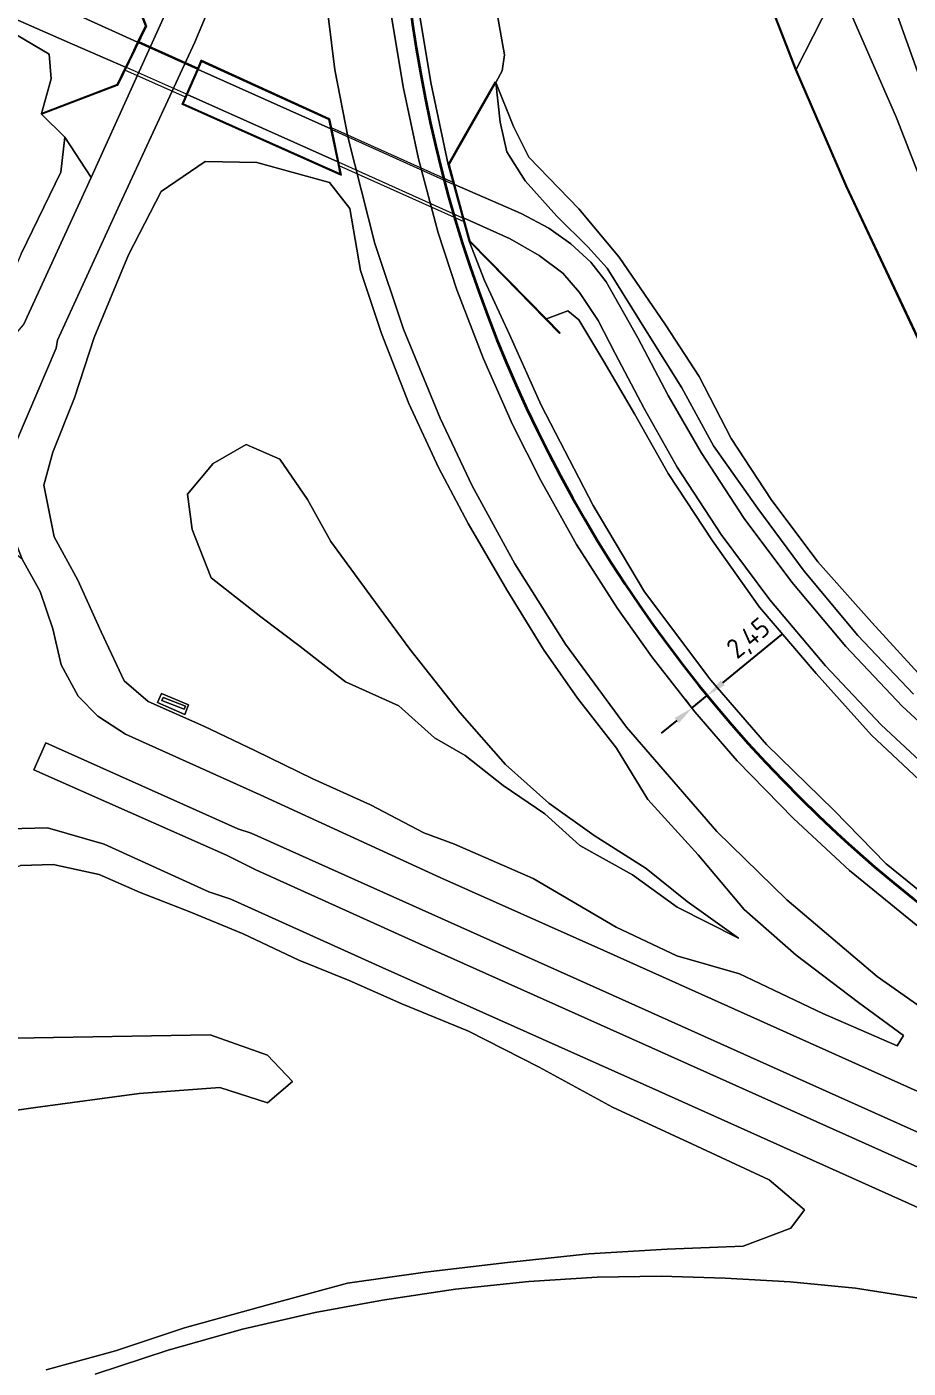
# Model space of a CAD drawing. Header units: metres. Extents: x 112942 to 118371, y 496117 to 499046.
# Drawn here: x 113335 to 113445.3, y 498529.2 to 498697 of the extents above; entities that cross this region are included whole.
import ezdxf

# ---------------------------------------------------------------- set-up
doc = ezdxf.new("R2010")
doc.units = ezdxf.units.M
for name, color, linetype, lineweight in [('B-WE-OG-TOPOKAART-G', 253, 'Continuous', 18), ('N-WE-KL-DATA_GLASVEZEL-G', 90, 'KL-GLASVEZEL-N', 35), ('N-WE-KL-DATA_GLASVEZEL-M', 7, 'Continuous', 18)]:
    doc.layers.add(name, color=color, linetype=linetype, lineweight=lineweight)
doc.styles.add('ISO', font='isocp.shx')
doc.linetypes.add('KL-GLASVEZEL-N', pattern='A,4,-1,[101,NLCS.SHX,S=0.5,R=0,X=0,Y=0],-1,4,-1,["G",Standard,S=1,R=0,X=-0.25,Y=-0.5],-1.5', length=12.5)
doc.dimstyles.new('ISO', dxfattribs={"dimtxt": 2.5, "dimasz": 2.5, "dimexe": 1.25, "dimexo": 0.625, "dimtad": 1, "dimtxsty": 'ISO', "dimcen": 2.5, "dimadec": 0, "dimazin": 0, "dimtfac": 1, "dimtmove": 0, "dimatfit": 3, "dimfxl": 1, "dimarcsym": 0})

# ---------------------------------------------------------------- blocks, each defined once
blk = doc.blocks.new('*D45')
at = {"layer": 'Defpoints', "color": 0, "transparency": 16777216}
for p in [(113420.14, 498613.36), (113420.14, 498613.36), (113418.25, 498611.81)]:
    blk.add_point(p, dxfattribs=at)
at = {"layer": 'N-WE-KL-DATA_GLASVEZEL-M', "color": 0, "lineweight": -2, "transparency": 16777216}
for p, q in [((113422.08, 498614.94), (113429.46, 498620.99)), ((113419.75, 498613.84), (113419.35, 498614.33)), ((113417.85, 498612.29), (113417.45, 498612.77)), ((113418.25, 498611.81), (113420.14, 498613.36)), ((113416.31, 498610.22), (113414.38, 498608.64))]:
    blk.add_line(p, q, dxfattribs=at)
at = {"layer": 'N-WE-KL-DATA_GLASVEZEL-M', "color": 0, "transparency": 16777216}
for points in [[(113421.81, 498615.26), (113422.34, 498614.62), (113420.14, 498613.36)], [(113416.05, 498610.55), (113416.58, 498609.9), (113418.25, 498611.81)]]:
    blk.add_solid(points, dxfattribs=at)
at = {"layer": 'N-WE-KL-DATA_GLASVEZEL-M', "color": 0, "transparency": 16777216, "insert": (113425.43, 498620.35), "char_height": 2.5, "attachment_point": 5, "rotation": 39.3066, "style": 'ISO'}
blk.add_mtext('2,45', dxfattribs=at)

msp = doc.modelspace()

# ---------------------------------------------------------------- linework, layer by layer
at = {"layer": 'B-WE-OG-TOPOKAART-G'}
for points, elevation in [([(113354.584, 498687.389), (113374.235, 498678.634), (113373.919, 498680.133), (113373.056, 498684.237), (113372.805, 498685.429), (113356.9, 498692.691), (113356.458, 498691.68), (113355.086, 498688.539), (113354.584, 498687.389)], 1.75), ([(113355.086, 498688.539), (113356.458, 498691.68), (113373.056, 498684.237), (113373.919, 498680.133), (113355.086, 498688.539)], 1.75), ([(113356.458, 498691.68), (113356.9, 498692.691), (113372.805, 498685.429), (113373.056, 498684.237), (113356.458, 498691.68)], 1.75), ([(113355.086, 498688.539), (113373.919, 498680.133), (113374.235, 498678.634), (113354.584, 498687.389), (113355.086, 498688.539)], 1.75), ([(113354.877, 498612.039), (113354.722, 498611.644), (113351.93, 498612.736), (113352.093, 498613.113), (113354.877, 498612.039)], 7.316), ([(113351.93, 498612.736), (113354.722, 498611.644), (113354.877, 498612.039), (113352.093, 498613.113), (113351.93, 498612.736)], 7.316)]:
    msp.add_lwpolyline(points, close=True, dxfattribs=dict(at, elevation=elevation))
for points in [[(113421.757, 498715.879, -0.664), (113431.165, 498691.633, -0.562), (113437.459, 498677.067, -0.562), (113448.488, 498653.704, -0.626)], [(113431.165, 498691.633, -0.562), (113421.757, 498715.879, -0.664)], [(113421.85, 498715.915, -0.87), (113431.257, 498691.672, -0.882), (113431.165, 498691.633, -0.562)], [(113436.575, 498702.179, -0.562), (113431.257, 498691.672, -0.882), (113421.85, 498715.915, -0.87)], [(113440.107, 498709.149, -0.796), (113441.559, 498711.743, -0.825), (113445.851, 498701.706, -0.877), (113448.862, 498695.068, -0.879), (113451.631, 498695.993, -0.879), (113455.178, 498697.915, -0.914), (113458.084, 498699.663, -0.966), (113462.57, 498701.261, -0.842), (113471.045, 498704.728, -0.773), (113473.325, 498704.083, -0.761), (113476.397, 498699.804, -0.816), (113476.25, 498694.595, -0.721), (113469.862, 498691.046, -0.738), (113459.48, 498687.718, -0.738), (113454.154, 498686.55, -0.77), (113453.572, 498685.625, -0.77), (113453.925, 498682.971, -0.77), (113457.652, 498676.05, -0.796), (113457.955, 498674.573, -0.796), (113457.018, 498673.576, -0.796), (113452.094, 498680.561, -0.796), (113446.644, 498690.841, -0.796), (113440.107, 498709.149, -0.796)], [(113436.575, 498702.179, -0.562), (113440.107, 498709.149, -0.796), (113446.644, 498690.841, -0.796), (113452.094, 498680.561, -0.796), (113457.018, 498673.576, -0.796), (113459.314, 498661.796, -0.692), (113468.403, 498663.838, -0.657), (113469.915, 498654.743, -0.614), (113467.421, 498652.326, -0.614), (113465.337, 498652.076, -0.64), (113461.764, 498654.658, -0.64), (113459.552, 498658.304, -0.623), (113457.643, 498660.721, -0.637), (113454.089, 498661.414, -0.637), (113452.738, 498662.743, -0.637), (113443.79, 498685.636, -0.562), (113436.575, 498702.179, -0.562)], [(113348.896, 498695.074, 2.004), (113349.885, 498697.118, 1.835), (113347.955, 498702.1, 1.835), (113346.173, 498706.699, 1.835), (113346.267, 498706.735, 3.455), (113347.453, 498703.673, 4.11), (113349.993, 498697.114, 5.513), (113346.43, 498689.726, 5.51), (113346.362, 498689.7, 5.495), (113336.894, 498686.067, 3.422), (113336.858, 498686.161, 1.852), (113346.358, 498689.806, 1.852), (113347.401, 498691.972, 2.004), (113348.167, 498693.565, 2.004), (113348.896, 498695.074, 2.004)], [(113360.09, 498704.767, 5.107), (113356.059, 498695.113, 5.512), (113346.676, 498674.822, 6.281), (113338.863, 498657.83, 6.875), (113338.698, 498656.819, 7.032), (113332.664, 498642.645, 7.457), (113332.29, 498638.904, 7.504), (113332.728, 498634.921, 7.605), (113334.465, 498630.403, 7.653), (113324.298, 498638.53, 7.65), (113324.645, 498638.693, 7.648), (113328.423, 498646.939, 7.35), (113333.893, 498658.843, 6.927), (113334.63, 498659.729, 6.791), (113343.099, 498678.167, 6.14), (113353.525, 498701.222, 5.166)], [(113450.459, 498562.031, 6.821), (113407.192, 498581.486, 6.916), (113386.813, 498590.549, 7.018), (113364.243, 498600.941, 7.163), (113347.374, 498608.519, 7.515), (113343.907, 498610.765, 7.532), (113341.447, 498613.27, 7.605), (113339.345, 498617.195, 7.627), (113338.283, 498621.725, 7.663), (113336.73, 498626.362, 7.648), (113334.465, 498630.403, 7.653), (113332.728, 498634.921, 7.605), (113332.29, 498638.904, 7.504), (113332.664, 498642.645, 7.457), (113338.698, 498656.819, 7.032), (113338.863, 498657.83, 6.875), (113346.676, 498674.822, 6.281), (113356.059, 498695.113, 5.512), (113360.09, 498704.767, 5.107)], [(113371.942, 498704.842, 5.061), (113373.555, 498691.627, 5.377), (113375.217, 498683.092, 5.597), (113378.572, 498669.887, 5.889), (113382.161, 498659.181, 6.103), (113386.73, 498648.048, 6.292), (113390.727, 498639.575, 6.433), (113396.051, 498629.823, 6.553), (113402.409, 498619.798, 6.679), (113410.027, 498609.422, 6.733), (113421.353, 498596.347, 6.799), (113430.087, 498587.789, 6.831), (113441.366, 498578.21, 6.816), (113453.049, 498570.015, 6.863)], [(113453.049, 498570.015, 6.863), (113441.366, 498578.21, 6.816), (113430.087, 498587.789, 6.831), (113421.353, 498596.347, 6.799), (113410.027, 498609.422, 6.733), (113402.409, 498619.798, 6.679), (113396.051, 498629.823, 6.553), (113390.727, 498639.575, 6.433), (113386.73, 498648.048, 6.292), (113382.161, 498659.181, 6.103), (113378.572, 498669.887, 5.889), (113375.217, 498683.092, 5.597), (113373.555, 498691.627, 5.377), (113371.942, 498704.842, 5.061)], [(113448.578, 498653.749, -0.882), (113437.55, 498677.108, -0.882), (113431.257, 498691.672, -0.882), (113436.575, 498702.179, -0.562), (113443.79, 498685.636, -0.562), (113452.738, 498662.743, -0.637)], [(113353.525, 498701.222, 5.166), (113343.099, 498678.167, 6.14), (113339.785, 498683.214, 5.907), (113336.894, 498686.067, 3.422), (113346.362, 498689.7, 5.495), (113346.43, 498689.726, 5.51), (113349.993, 498697.114, 5.513)], [(113324.05, 498699.331, 2.085), (113333.036, 498696.44, 2.002), (113337.827, 498693.593, 1.826), (113338.093, 498690.497, 1.595), (113336.858, 498686.161, 1.852), (113336.894, 498686.067, 3.422), (113339.785, 498683.214, 5.907), (113339.312, 498678.841, 6.189), (113334.329, 498668.617, 6.527), (113328.744, 498655.77, 6.736), (113323.262, 498644.698, 7.43), (113316.566, 498644.765, 7.543), (113307.818, 498643.48, 7.604), (113299.555, 498640.35, 7.554), (113291.183, 498638.655, 7.461), (113281.864, 498641.296, 7.335), (113265.464, 498648.011, 7.235), (113248.67, 498655.398, 6.987), (113236.746, 498661.452, 6.994), (113225.961, 498669.773, 6.889), (113220.398, 498674.406, 6.891), (113212.771, 498676.614, 6.679)], [(113332.882, 498698.301, 2.108), (113340.744, 498694.856, 2.059), (113347.401, 498691.972, 2.004), (113346.358, 498689.806, 1.852), (113336.858, 498686.161, 1.852), (113338.093, 498690.497, 1.595), (113337.827, 498693.593, 1.826), (113333.036, 498696.44, 2.002), (113324.05, 498699.331, 2.085)], [(113342.071, 498698.157, 2.086), (113348.896, 498695.074, 2.004), (113348.167, 498693.565, 2.004), (113347.401, 498691.972, 2.004), (113340.744, 498694.856, 2.059), (113332.882, 498698.301, 2.108)], [(113447.612, 498583.593, 6.428), (113437.92, 498591.481, 6.42), (113430.908, 498597.979, 6.385), (113423.855, 498605.209, 6.363), (113418.577, 498611.326, 6.329), (113413.218, 498618.205, 6.29), (113408.891, 498624.27, 6.224), (113403.788, 498632.269, 6.148), (113399.306, 498640.251, 6.054), (113395.796, 498647.258, 5.948), (113392.154, 498655.483, 5.806), (113388.812, 498664.1, 5.666), (113386.479, 498671.222, 5.518), (113384.038, 498680.478, 5.293), (113382.111, 498689.491, 5.069), (113380.606, 498698.537, 4.871)], [(113380.606, 498698.537, 4.871), (113382.111, 498689.491, 5.069), (113384.038, 498680.478, 5.293), (113386.479, 498671.222, 5.518), (113388.812, 498664.1, 5.666), (113392.154, 498655.483, 5.806), (113395.796, 498647.258, 5.948), (113399.306, 498640.251, 6.054), (113403.788, 498632.269, 6.148), (113408.891, 498624.27, 6.224), (113413.218, 498618.205, 6.29), (113418.577, 498611.326, 6.329), (113423.855, 498605.209, 6.363), (113430.908, 498597.979, 6.385), (113437.92, 498591.481, 6.42), (113447.612, 498583.593, 6.428)], [(113393.81, 498698.902, 0.342), (113394.759, 498693.494, 0.462), (113394.495, 498691.496, 0.812), (113393.694, 498690.067, 3.376), (113393.608, 498690.117, 3.376), (113388.952, 498681.946, 5.394), (113387.749, 498679.801, 5.409), (113385.564, 498690.065, 4.733), (113384.059, 498699.111, 4.535)], [(113384.059, 498699.111, 4.535), (113385.564, 498690.065, 4.733), (113387.749, 498679.801, 5.409), (113390.345, 498670.191, 5.397), (113392.258, 498665.277, 5.297), (113395.394, 498658.531, 5.404), (113399.367, 498649.679, 5.608), (113405.873, 498637.122, 5.801), (113412.305, 498626.328, 5.996), (113420.588, 498615.283, 5.982), (113427.532, 498607.242, 6.232), (113435.962, 498599.043, 6.124), (113442.514, 498592.292, 6.172), (113451.473, 498585.062, 6.203)], [(113447.432, 498615.161, -0.064), (113440.712, 498622.498, -0.142), (113433.973, 498630.077, -0.007), (113428.136, 498637.876, -0.001), (113423.12, 498645.518, 0.003), (113419.112, 498653.282, -0.064), (113414.926, 498659.714, 0.026), (113409.129, 498668.182, 0.113), (113404.072, 498674.239, 0.216), (113397.824, 498680.719, 0.283), (113395.922, 498684.544, 0.321), (113393.694, 498690.067, 3.376), (113394.495, 498691.496, 0.812), (113394.759, 498693.494, 0.462), (113393.81, 498698.902, 0.342)], [(113349.885, 498697.118, 1.835), (113348.896, 498695.074, 2.004), (113342.071, 498698.157, 2.086)], [(113356.449, 498691.846, 1.75), (113354.866, 498688.224, 1.75), (113347.309, 498691.605, 1.851), (113349.029, 498695.172, 1.867), (113356.449, 498691.846, 1.75)], [(113354.994, 498688.579, 1.75), (113347.491, 498691.929, 2.004), (113348.257, 498693.522, 2.014), (113348.986, 498695.03, 2.004), (113356.367, 498691.72, 1.75), (113354.994, 498688.579, 1.75)], [(113354.452, 498687.339, 5.474), (113374.373, 498678.462, 5.264), (113374.032, 498680.083, 1.75), (113373.169, 498684.186, 1.75), (113372.893, 498685.499, 5.272), (113356.85, 498692.825, 5.466), (113356.367, 498691.72, 1.75), (113354.994, 498688.579, 1.75), (113354.452, 498687.339, 5.474)], [(113354.452, 498687.339, 5.474), (113354.994, 498688.579, 1.75), (113356.367, 498691.72, 1.75), (113356.85, 498692.825, 5.466), (113372.893, 498685.499, 5.272), (113373.169, 498684.186, 1.75), (113374.032, 498680.083, 1.75), (113374.373, 498678.462, 5.264), (113354.452, 498687.339, 5.474)], [(113431.165, 498691.633, -0.562), (113431.257, 498691.672, -0.882), (113437.55, 498677.108, -0.882), (113448.578, 498653.749, -0.882)], [(113448.488, 498653.704, -0.626), (113437.459, 498677.067, -0.562), (113431.165, 498691.633, -0.562)], [(113387.857, 498679.787, 1.502), (113388.529, 498677.297, 1.502), (113389.113, 498675.1, 1.502), (113389.661, 498673.105, 1.502), (113390.435, 498670.243, 1.502), (113400.017, 498660.484, 1.214), (113401.734, 498658.735, 1.214), (113401.662, 498658.665, 1.214), (113392.903, 498667.617, 5.388), (113390.345, 498670.191, 5.397), (113387.749, 498679.801, 5.409), (113388.952, 498681.946, 5.394), (113393.608, 498690.117, 3.376), (113393.694, 498690.067, 3.376), (113387.857, 498679.787, 1.502)], [(113405.567, 498667.569, 1.163), (113403.066, 498669.879, 1.198), (113400.305, 498671.81, 1.233), (113396.873, 498673.675, 1.297), (113388.529, 498677.297, 1.502), (113387.857, 498679.787, 1.502), (113393.694, 498690.067, 3.376), (113394.242, 498685.069, 0.832), (113395.05, 498681.394, 0.82), (113397.354, 498677.763, 0.888), (113401.318, 498673.324, 0.997), (113405.181, 498669.507, 1.021), (113407.627, 498666.818, 1.054), (113412.612, 498658.756, 0.995), (113416.968, 498651.837, 0.851), (113420.903, 498644.607, 0.889), (113426.459, 498636.76, 0.746), (113432.267, 498628.912, 0.848), (113438.964, 498620.881, 0.819), (113445.926, 498613.517, 0.849)], [(113445.926, 498613.517, 0.849), (113438.964, 498620.881, 0.819), (113432.267, 498628.912, 0.848), (113426.459, 498636.76, 0.746), (113420.903, 498644.607, 0.889), (113416.968, 498651.837, 0.851), (113412.612, 498658.756, 0.995), (113407.627, 498666.818, 1.054), (113405.181, 498669.507, 1.021), (113401.318, 498673.324, 0.997), (113397.354, 498677.763, 0.888), (113395.05, 498681.394, 0.82), (113394.242, 498685.069, 0.832), (113393.694, 498690.067, 3.376), (113395.922, 498684.544, 0.321), (113397.824, 498680.719, 0.283), (113404.072, 498674.239, 0.216), (113409.129, 498668.182, 0.113), (113414.926, 498659.714, 0.026), (113419.112, 498653.282, -0.064), (113423.12, 498645.518, 0.003), (113428.136, 498637.876, -0.001), (113433.973, 498630.077, -0.007), (113440.712, 498622.498, -0.142), (113447.432, 498615.161, -0.064)], [(113334.329, 498668.617, 6.527), (113339.312, 498678.841, 6.189), (113339.785, 498683.214, 5.907), (113343.099, 498678.167, 6.14), (113334.63, 498659.729, 6.791)], [(113389.717, 498672.634, 1.445), (113374.101, 498679.636, 1.75), (113373.098, 498684.4, 1.75), (113388.395, 498677.527, 1.47), (113389.717, 498672.634, 1.445)], [(113373.169, 498684.186, 1.75), (113388.433, 498677.271, 1.502), (113389.016, 498675.074, 1.498), (113389.565, 498673.079, 1.502), (113374.032, 498680.083, 1.75), (113373.169, 498684.186, 1.75)], [(113363.805, 498680.059, 5.43), (113357.354, 498680.163, 5.664), (113351.847, 498676.432, 5.869), (113347.773, 498668.501, 6.227), (113343.47, 498658.145, 6.646), (113341.015, 498650.591, 6.966), (113338.309, 498643.815, 7.219), (113337.165, 498639.694, 7.273), (113338.467, 498633.219, 7.564), (113341.418, 498627.803, 7.698), (113344.327, 498621.315, 7.586), (113347.227, 498615.193, 7.37), (113350.213, 498612.631, 7.287), (113357.191, 498609.542, 7.214), (113363.642, 498606.448, 7.141), (113370.826, 498602.933, 7.049), (113378.022, 498599.677, 7.038), (113384.67, 498596.186, 6.971), (113388.543, 498594.755, 6.92), (113398.358, 498590.466, 6.738), (113408.752, 498584.397, 6.721), (113416.346, 498580.821, 6.725), (113424.169, 498578.549, 6.72), (113434.577, 498573.608, 6.772), (113443.899, 498569.538, 6.638), (113444.671, 498570.831, 6.638), (113439.038, 498574.975, 6.658), (113431.234, 498580.902, 6.718), (113424.733, 498586.585, 6.733), (113419.014, 498593.447, 6.718), (113412.694, 498600.36, 6.704), (113408.778, 498606.764, 6.657), (113403.919, 498613.052, 6.71), (113399.654, 498619.101, 6.664), (113395.09, 498626.577, 6.558), (113390.217, 498634.868, 6.354), (113386.518, 498641.897, 6.206), (113382.812, 498649.909, 6.115), (113379.386, 498658.637, 5.861), (113376.766, 498666.541, 5.654), (113375.454, 498674.291, 5.494), (113372.878, 498677.538, 5.214), (113363.805, 498680.059, 5.43)], [(113382.812, 498649.909, 6.115), (113386.518, 498641.897, 6.206), (113390.217, 498634.868, 6.354), (113395.09, 498626.577, 6.558), (113399.654, 498619.101, 6.664), (113403.919, 498613.052, 6.71), (113408.778, 498606.764, 6.657), (113412.694, 498600.36, 6.704), (113419.014, 498593.447, 6.718), (113424.733, 498586.585, 6.733), (113431.234, 498580.902, 6.718), (113439.038, 498574.975, 6.658), (113444.671, 498570.831, 6.638), (113443.899, 498569.538, 6.638), (113434.577, 498573.608, 6.772), (113424.169, 498578.549, 6.72), (113416.346, 498580.821, 6.725), (113408.752, 498584.397, 6.721), (113398.358, 498590.466, 6.738), (113388.543, 498594.755, 6.92), (113384.67, 498596.186, 6.971), (113378.022, 498599.677, 7.038), (113370.826, 498602.933, 7.049), (113363.642, 498606.448, 7.141), (113357.191, 498609.542, 7.214), (113350.213, 498612.631, 7.287), (113347.227, 498615.193, 7.37), (113344.327, 498621.315, 7.586), (113341.418, 498627.803, 7.698), (113338.467, 498633.219, 7.564), (113337.165, 498639.694, 7.273), (113338.309, 498643.815, 7.219), (113341.015, 498650.591, 6.966), (113343.47, 498658.145, 6.646), (113347.773, 498668.501, 6.227), (113351.847, 498676.432, 5.869), (113357.354, 498680.163, 5.664), (113363.805, 498680.059, 5.43), (113372.878, 498677.538, 5.214), (113375.454, 498674.291, 5.494), (113376.766, 498666.541, 5.654), (113379.386, 498658.637, 5.861), (113382.812, 498649.909, 6.115)], [(113449.725, 498602.422, 1.052), (113441.886, 498609.691, 1.035), (113434.904, 498617.086, 1.03), (113427.947, 498625.351, 1.046), (113421.867, 498633.525, 1.049), (113416.382, 498641.912, 1.046), (113412.228, 498649.265, 1.096), (113408.638, 498656.138, 1.151), (113406.497, 498660.266, 1.183), (113404.16, 498663.779, 1.214), (113402.059, 498666.21, 1.235), (113399.127, 498668.425, 1.265), (113395.49, 498670.478, 1.303), (113389.661, 498673.105, 1.502), (113389.113, 498675.1, 1.502), (113388.529, 498677.297, 1.502), (113396.873, 498673.675, 1.297), (113400.305, 498671.81, 1.233), (113403.066, 498669.879, 1.198), (113405.567, 498667.569, 1.163), (113407.502, 498665.107, 1.149), (113411.459, 498658.124, 1.075), (113415.229, 498650.908, 1.016), (113419.364, 498643.772, 0.962), (113424.76, 498635.529, 0.939), (113430.724, 498627.55, 0.936), (113437.454, 498619.491, 0.944), (113444.516, 498612.049, 0.981), (113452.028, 498605.116, 0.925)], [(113404.085, 498660.375, 1.161), (113402.699, 498661.493, 1.176), (113400.017, 498660.484, 1.214), (113390.435, 498670.243, 1.502), (113389.661, 498673.105, 1.502), (113395.49, 498670.478, 1.303), (113399.127, 498668.425, 1.265), (113402.059, 498666.21, 1.235), (113404.16, 498663.779, 1.214), (113406.497, 498660.266, 1.183), (113408.638, 498656.138, 1.151), (113412.228, 498649.265, 1.096), (113416.382, 498641.912, 1.046), (113421.867, 498633.525, 1.049), (113427.947, 498625.351, 1.046), (113434.904, 498617.086, 1.03), (113441.886, 498609.691, 1.035), (113449.725, 498602.422, 1.052)], [(113451.473, 498585.062, 6.203), (113442.514, 498592.292, 6.172), (113435.962, 498599.043, 6.124), (113427.532, 498607.242, 6.232), (113420.588, 498615.283, 5.982), (113412.305, 498626.328, 5.996), (113405.873, 498637.122, 5.801), (113399.367, 498649.679, 5.608), (113395.394, 498658.531, 5.404), (113392.258, 498665.277, 5.297), (113390.345, 498670.191, 5.397), (113392.903, 498667.617, 5.388), (113401.662, 498658.665, 1.214), (113401.734, 498658.735, 1.214), (113400.017, 498660.484, 1.214), (113402.699, 498661.493, 1.176), (113404.085, 498660.375, 1.161), (113407.214, 498655.153, 1.166), (113411.029, 498648.588, 1.073), (113415.251, 498641.149, 1.101), (113420.788, 498632.731, 1.08), (113426.673, 498624.414, 1.041), (113433.767, 498616.099, 1.119), (113440.695, 498608.424, 1.112), (113448.608, 498600.976, 1.129)], [(113452.028, 498605.116, 0.925), (113444.516, 498612.049, 0.981), (113437.454, 498619.491, 0.944), (113430.724, 498627.55, 0.936), (113424.76, 498635.529, 0.939), (113419.364, 498643.772, 0.962), (113415.229, 498650.908, 1.016), (113411.459, 498658.124, 1.075), (113407.502, 498665.107, 1.149), (113405.567, 498667.569, 1.163)], [(113448.608, 498600.976, 1.129), (113440.695, 498608.424, 1.112), (113433.767, 498616.099, 1.119), (113426.673, 498624.414, 1.041), (113420.788, 498632.731, 1.08), (113415.251, 498641.149, 1.101), (113411.029, 498648.588, 1.073), (113407.214, 498655.153, 1.166), (113404.085, 498660.375, 1.161)], [(113424.034, 498582.996, 7.533), (113416.36, 498586.889, 7.653), (113410.789, 498590.945, 7.82), (113404.194, 498594.591, 7.945), (113399.815, 498598.556, 8.145), (113394.612, 498602.095, 8.367), (113389.873, 498605.854, 8.58), (113386.026, 498608.082, 8.652), (113381.548, 498612.073, 8.937), (113374.875, 498615.059, 8.919), (113369.209, 498619.502, 9.087), (113364.295, 498623.226, 9.067), (113358.103, 498628.094, 9.047), (113355.711, 498634.128, 9.231), (113355.121, 498638.545, 9.313), (113358.358, 498642.399, 9.486), (113362.488, 498644.761, 9.473), (113366.689, 498642.947, 9.509), (113370.149, 498637.904, 9.438), (113373.08, 498632.631, 9.359), (113378.045, 498625.803, 9.146), (113382.952, 498619.178, 8.917), (113389.194, 498611.256, 8.644), (113394.912, 498604.734, 8.402), (113400.316, 498599.919, 8.211), (113406.011, 498595.863, 7.99), (113412.498, 498591.707, 7.754), (113417.614, 498587.586, 7.695), (113424.034, 498582.996, 7.533)], [(113374.875, 498615.059, 8.919), (113381.548, 498612.073, 8.937), (113386.026, 498608.082, 8.652), (113389.873, 498605.854, 8.58), (113394.612, 498602.095, 8.367), (113399.815, 498598.556, 8.145), (113404.194, 498594.591, 7.945), (113410.789, 498590.945, 7.82), (113416.36, 498586.889, 7.653), (113424.034, 498582.996, 7.533), (113417.614, 498587.586, 7.695), (113412.498, 498591.707, 7.754), (113406.011, 498595.863, 7.99), (113400.316, 498599.919, 8.211), (113394.912, 498604.734, 8.402), (113389.194, 498611.256, 8.644), (113382.952, 498619.178, 8.917), (113378.045, 498625.803, 9.146), (113373.08, 498632.631, 9.359), (113370.149, 498637.904, 9.438), (113366.689, 498642.947, 9.509), (113362.488, 498644.761, 9.473), (113358.358, 498642.399, 9.486), (113355.121, 498638.545, 9.313), (113355.711, 498634.128, 9.231), (113358.103, 498628.094, 9.047), (113364.295, 498623.226, 9.067), (113369.209, 498619.502, 9.087), (113374.875, 498615.059, 8.919)], [(113334.465, 498630.403, 7.653), (113336.73, 498626.362, 7.648), (113338.283, 498621.725, 7.663), (113339.345, 498617.195, 7.627), (113341.447, 498613.27, 7.605), (113343.907, 498610.765, 7.532), (113347.374, 498608.519, 7.515), (113364.243, 498600.941, 7.163), (113386.813, 498590.549, 7.018), (113407.192, 498581.486, 6.916), (113450.459, 498562.031, 6.821)], [(113355.276, 498612.195, 7.337), (113351.863, 498613.636, 7.343), (113351.379, 498612.473, 7.316), (113354.798, 498610.996, 7.333), (113355.276, 498612.195, 7.337)], [(113351.863, 498613.636, 7.343), (113355.276, 498612.195, 7.337), (113354.798, 498610.996, 7.333), (113351.379, 498612.473, 7.316), (113351.863, 498613.636, 7.343)], [(113464.322, 498546.345, 7.055), (113438.683, 498557.872, 7.086), (113409.575, 498570.933, 7.169), (113384.06, 498582.337, 7.247), (113363.665, 498591.563, 7.355), (113360.014, 498593.41, 7.476), (113335.932, 498604.07, 7.703), (113337.415, 498607.445, 7.688), (113361.419, 498596.691, 7.407), (113363.113, 498596.138, 7.292), (113385.681, 498586.013, 7.119), (113407.468, 498576.265, 7.024), (113433.327, 498564.645, 6.934), (113458.878, 498553.156, 6.891)], [(113458.878, 498553.156, 6.891), (113433.327, 498564.645, 6.934), (113407.468, 498576.265, 7.024), (113385.681, 498586.013, 7.119), (113363.113, 498596.138, 7.292), (113361.419, 498596.691, 7.407), (113337.415, 498607.445, 7.688), (113335.932, 498604.07, 7.703), (113360.014, 498593.41, 7.476), (113363.665, 498591.563, 7.355), (113384.06, 498582.337, 7.247), (113409.575, 498570.933, 7.169), (113438.683, 498557.872, 7.086), (113464.322, 498546.345, 7.055)], [(113276.768, 498523.129, 5.246), (113288.919, 498549.864, 6.448), (113296.808, 498567.204, 6.979), (113298.044, 498569.274, 7.126), (113303.585, 498581.727, 7.442), (113305.363, 498585.009, 7.485), (113310.363, 498589.352, 7.59), (113314.264, 498590.747, 7.629), (113319.88, 498591.628, 7.648), (113325.193, 498593.594, 7.658), (113329.257, 498595.623, 7.642), (113332.833, 498596.691, 7.596), (113337.636, 498596.809, 7.538), (113344.732, 498594.755, 7.503), (113357.794, 498588.802, 7.353), (113360.554, 498587.893, 7.221), (113379.494, 498579.347, 7.13), (113414.083, 498563.854, 7.012), (113448.143, 498548.573, 6.933)], [(113448.143, 498548.573, 6.933), (113414.083, 498563.854, 7.012), (113379.494, 498579.347, 7.13), (113360.554, 498587.893, 7.221), (113357.794, 498588.802, 7.353), (113344.732, 498594.755, 7.503), (113337.636, 498596.809, 7.538), (113332.833, 498596.691, 7.596)], [(113283.648, 498527.189, 5.02), (113286.6, 498535.006, 5.277), (113289.65, 498543.408, 5.799), (113293.292, 498552.825, 6.187), (113297.361, 498561.197, 6.463), (113302.124, 498569.437, 6.804), (113305.776, 498576.81, 6.97), (113309.207, 498582.169, 7.11), (113313.815, 498585.069, 7.294), (113334.253, 498592.116, 7.41), (113338.321, 498592.247, 7.36), (113344.105, 498590.956, 7.251), (113349.216, 498588.715, 7.247), (113355.414, 498586.327, 7.136), (113362.089, 498583.536, 7.04), (113369.055, 498580.278, 7.002), (113375.336, 498577.705, 7.004), (113381.954, 498574.795, 6.959), (113390.257, 498571.363, 6.982)], [(113337.476, 498529.024, 5.19), (113346.129, 498531.411, 5.314), (113354.775, 498534.286, 5.484), (113365.187, 498537.132, 5.567), (113375.124, 498539.845, 5.81), (113384.846, 498541.254, 5.937), (113395.138, 498542.462, 6.042), (113405.32, 498543.541, 6.139), (113415.129, 498544.1, 6.287), (113424.611, 498544.482, 6.432), (113430.607, 498546.719, 6.648), (113432.28, 498549.02, 6.724), (113427.868, 498552.792, 6.82), (113418.83, 498556.988, 6.872), (113408.291, 498561.866, 6.961), (113399.13, 498566.865, 6.99), (113390.257, 498571.363, 6.982), (113381.954, 498574.795, 6.959), (113375.336, 498577.705, 7.004), (113369.055, 498580.278, 7.002), (113362.089, 498583.536, 7.04), (113355.414, 498586.327, 7.136), (113349.216, 498588.715, 7.247), (113344.105, 498590.956, 7.251), (113338.321, 498592.247, 7.36), (113334.253, 498592.116, 7.41)], [(113305.152, 498544.268, 8.496), (113305.854, 498541.103, 8.28), (113310.375, 498543.53, 8.362), (113313.77, 498549.956, 8.865), (113318.981, 498556.144, 9.186), (113325.201, 498560.307, 9.267), (113336.12, 498561.827, 9.195), (113349.077, 498563.588, 9.221), (113359.175, 498564.344, 9.24), (113365.159, 498562.428, 9.126), (113368.261, 498565.079, 9.036), (113365.127, 498568.385, 8.963), (113357.971, 498570.929, 9.161), (113333.491, 498570.494, 9.349), (113324.906, 498567.929, 9.381), (113318.033, 498563.749, 9.275), (113313.59, 498556.415, 9.162), (113308.577, 498550.598, 8.803), (113305.152, 498544.268, 8.496)], [(113333.491, 498570.494, 9.349), (113357.971, 498570.929, 9.161), (113365.127, 498568.385, 8.963), (113368.261, 498565.079, 9.036), (113365.159, 498562.428, 9.126), (113359.175, 498564.344, 9.24), (113349.077, 498563.588, 9.221), (113336.12, 498561.827, 9.195), (113325.201, 498560.307, 9.267), (113318.981, 498556.144, 9.186), (113313.77, 498549.956, 8.865), (113310.375, 498543.53, 8.362), (113305.854, 498541.103, 8.28), (113305.152, 498544.268, 8.496), (113308.577, 498550.598, 8.803), (113313.59, 498556.415, 9.162), (113318.033, 498563.749, 9.275), (113324.906, 498567.929, 9.381), (113333.491, 498570.494, 9.349)], [(113390.257, 498571.363, 6.982), (113399.13, 498566.865, 6.99), (113408.291, 498561.866, 6.961), (113418.83, 498556.988, 6.872), (113427.868, 498552.792, 6.82), (113432.28, 498549.02, 6.724), (113430.607, 498546.719, 6.648), (113424.611, 498544.482, 6.432), (113415.129, 498544.1, 6.287), (113405.32, 498543.541, 6.139), (113395.138, 498542.462, 6.042), (113384.846, 498541.254, 5.937), (113375.124, 498539.845, 5.81), (113365.187, 498537.132, 5.567), (113354.775, 498534.286, 5.484), (113346.129, 498531.411, 5.314), (113337.476, 498529.024, 5.19)], [(113343.596, 498528.465, 5.511), (113352.728, 498531.494, 5.647), (113362.021, 498534.118, 5.774), (113371.102, 498536.197, 5.893), (113379.533, 498537.751, 6.012), (113388.65, 498539.104, 6.116), (113397.819, 498540.045, 6.214), (113406.36, 498540.617, 6.298), (113414.352, 498540.723, 6.368), (113422.368, 498540.496, 6.437), (113430.5, 498540.035, 6.5), (113438.658, 498539.215, 6.58), (113446.871, 498537.951, 6.659)], [(113406.36, 498540.617, 6.298), (113397.819, 498540.045, 6.214), (113388.65, 498539.104, 6.116), (113379.533, 498537.751, 6.012), (113371.102, 498536.197, 5.893), (113362.021, 498534.118, 5.774), (113352.728, 498531.494, 5.647), (113343.596, 498528.465, 5.511)], [(113446.871, 498537.951, 6.659), (113438.658, 498539.215, 6.58), (113430.5, 498540.035, 6.5), (113422.368, 498540.496, 6.437), (113414.352, 498540.723, 6.368), (113406.36, 498540.617, 6.298)]]:
    msp.add_polyline3d(points, dxfattribs=at)
at = {"layer": 'N-WE-KL-DATA_GLASVEZEL-G', "flags": 128}
msp.add_lwpolyline([(113099.712, 499014.37), (113099.44, 499003.59), (113099.499, 498999.792), (113099.804, 498996.137), (113099.53, 498968.354), (113099.566, 498951.056), (113099.476, 498942.658), (113099.726, 498939.408), (113100.155, 498937.952), (113101.157, 498935.413), (113102.32, 498932.796), (113103.399, 498931.465), (113105.433, 498929.886), (113106.674, 498929.14), (113108.587, 498928.742), (113115.604, 498928.288), (113129.599, 498927.262), (113152.277, 498925.63), (113152.278, 498925.63), (113175.725, 498923.657), (113198.974, 498921.279), (113220.698, 498917.529), (113241.314, 498911.718), (113259.89, 498904.498), (113281.526, 498893.155), (113301.308, 498879.664), (113319.784, 498863.537), (113333.555, 498848.523), (113341.231, 498838.155), (113343.813, 498834.565), (113349.506, 498825.765), (113354.73, 498816.673), (113359.468, 498807.319), (113363.708, 498797.729), (113367.618, 498787.457), (113368.69, 498784.539), (113369.84, 498781.239), (113370.932, 498777.919), (113371.966, 498774.58), (113372.942, 498771.223), (113373.858, 498767.849), (113374.715, 498764.461), (113375.512, 498761.057), (113376.249, 498757.641), (113376.904, 498754.201), (113377.495, 498750.762), (113378.051, 498747.312), (113378.547, 498743.858), (113378.751, 498742.291), (113379.096, 498739.399), (113379.409, 498736.448), (113379.688, 498733.512), (113379.978, 498730.104), (113380.237, 498726.718), (113380.477, 498723.355), (113380.731, 498719.632), (113381.013, 498716.6), (113381.313, 498713.488), (113381.645, 498710.241), (113382.004, 498707.026), (113382.398, 498703.847), (113382.864, 498700.521), (113383.288, 498697.357), (113383.734, 498694.396), (113384.26, 498691.285), (113384.844, 498688.186), (113385.484, 498685.098), (113386.182, 498682.023), (113386.937, 498678.961), (113387.748, 498675.913), (113388.615, 498672.881), (113389.539, 498669.866), (113390.518, 498666.868), (113391.552, 498663.889), (113392.642, 498660.93), (113393.786, 498657.991), (113394.984, 498655.073), (113396.236, 498652.179), (113397.542, 498649.308), (113398.9, 498646.462), (113400.311, 498643.642), (113401.774, 498640.848), (113403.288, 498638.082), (113404.854, 498635.344), (113406.469, 498632.635), (113408.135, 498629.958), (113409.85, 498627.311), (113411.614, 498624.697), (113413.425, 498622.115), (113415.285, 498619.568), (113417.191, 498617.056), (113419.143, 498614.579), (113421.141, 498612.139), (113423.183, 498609.736), (113425.27, 498607.372), (113427.401, 498605.046), (113429.574, 498602.761), (113431.788, 498600.516), (113434.044, 498598.312), (113436.344, 498596.148), (113437.799, 498594.819), (113441.055, 498591.955), (113443.465, 498589.927), (113445.915, 498587.941), (113448.402, 498586.001), (113450.924, 498584.108), (113453.48, 498582.262), (113456.07, 498580.463), (113458.734, 498578.718), (113461.177, 498577.178), (113463.659, 498575.644), (113466.184, 498574.143), (113469.543, 498572.148), (113472.314, 498570.568), (113475.129, 498569.013), (113477.98, 498567.48), (113480.865, 498565.962), (113483.778, 498564.454), (113489.504, 498561.531), (113492.64, 498560.008), (113501.635, 498555.639), (113510.63, 498551.27), (113519.626, 498546.901), (113528.621, 498542.532), (113537.616, 498538.163), (113546.611, 498533.794), (113555.593, 498529.431), (113560.418, 498527.154), (113579.63, 498518.055), (113601.833, 498507.934), (113627.27, 498496.378), (113627.896, 498496.699), (113651.209, 498486.151), (113674.376, 498475.686), (113700.62, 498463.505), (113723.402, 498452.851), (113747.607, 498441.92), (113826.936, 498407.232), (113831.96, 498404.555), (113856.291, 498390.206), (113876.281, 498378.09), (113881.116, 498375.349), (113901.444, 498365.312), (113923.487, 498354.345), (113947.094, 498342.456), (113969.922, 498330.857), (113998.595, 498316.097), (114017.505, 498306.229), (114042.278, 498293.06), (114066.728, 498280.02), (114090.418, 498267.163), (114113.179, 498254.611), (114113.179, 498254.611), (114136.142, 498241.86), (114161.935, 498227.268), (114186.026, 498213.509), (114206.354, 498201.808), (114231.746, 498186.946), (114255.923, 498172.65), (114282.573, 498156.533), (114306.156, 498142.09), (114330.404, 498127.051), (114353.649, 498112.661), (114377.173, 498098.282), (114400.39, 498084.264), (114400.39, 498084.264), (114400.39, 498084.264), (114424.381, 498069.86), (114447.304, 498056.342), (114471.846, 498042.035), (114494.618, 498028.886), (114509.723, 498020.344), (114519.828, 498014.63), (114532.295, 498007.637), (114547.431, 497999.207), (114554.569, 497995.219), (114561.698, 497991.236), (114576.34, 497983.145), (114594.008, 497973.536), (114612.78, 497963.411), (114629.357, 497954.521), (114637.087, 497950.389), (114659.016, 497938.907), (114663.476, 497936.6), (114670.112, 497933.227), (114681.314, 497927.562), (114688.002, 497924.245), (114688.002, 497924.245), (114699.381, 497918.468), (114713.724, 497911.12), (114722.775, 497906.57), (114739.305, 497898.205), (114758.236, 497888.959), (114781.307, 497877.636), (114789.929, 497873.442), (114806.071, 497865.567), (114820.247, 497858.793), (114832.07, 497853.143), (114839.35, 497849.661), (114859.114, 497839.161), (114859.834, 497838.808), (114861.029, 497838.223), (114918.608, 497811.949), (114920.617, 497810.991), (114927.641, 497808.928), (114945.501, 497801.09), (114955.15, 497796.805), (114965.848, 497790.973), (114978.069, 497784.16), (114993.439, 497777.439), (115009.534, 497770.42), (115024.846, 497763.803), (115042.759, 497756.185), (115061.558, 497748.294), (115077.255, 497741.973), (115077.779, 497741.733), (115092.907, 497735.4), (115110.354, 497728.204), (115119.312, 497724.566), (115128.235, 497737.264), (115131.2, 497735.069), (115137.069, 497730.88), (115143.723, 497726.432), (115148.029, 497723.754), (115152.972, 497720.979), (115157.087, 497718.73), (115164.692, 497714.92), (115172.898, 497710.903), (115184.421, 497705.42), (115193.888, 497701.085), (115205.145, 497695.936), (115213.536, 497692.157), (115219.93, 497689.177), (115224.911, 497687.06), (115232.819, 497683.83), (115236.05, 497682.537), (115239.06, 497681.366), (115251.825, 497676.544), (115276.956, 497667.151), (115291.756, 497661.561), (115301.108, 497658.029), (115320.058, 497650.863), (115338.866, 497643.693), (115343.986, 497641.686), (115350.871, 497638.768), (115360.275, 497634.799), (115365.004, 497632.73), (115366.013, 497632.289), (115368.097, 497631.377), (115378.556, 497626.904), (115381.75, 497621.432), (115390.867, 497617.898), (115409.483, 497610.935), (115429.461, 497603.463), (115472.724, 497587.274), (115509.337, 497573.467), (115554.049, 497556.742), (115598.687, 497540.018), (115647.817, 497521.572), (115674.818, 497511.419), (115678.607, 497521.062), (115684.944, 497518.686), (115735.335, 497499.843), (115749.331, 497494.619), (115760.346, 497490.443), (115766.452, 497487.922), (115783.719, 497479.9), (115812.497, 497466.388), (115840.452, 497453.266), (115858.018, 497445.157), (115866.741, 497441.75), (115868.95, 497447.502), (115869.315, 497448.433, -0.1086482), (116037.119, 497385.881), (116033.732, 497377.249), (116036.858, 497376.155), (116055.709, 497369.801), (116070.22, 497365.032), (116083.866, 497360.782), (116098.486, 497356.612), (116108.822, 497353.737), (116119.993, 497350.693), (116139.214, 497345.83), (116156.574, 497341.763), (116175.357, 497337.731), (116192.155, 497334.492), (116209.518, 497331.394), (116229.215, 497328.132), (116252.122, 497324.636), (116273.129, 497321.579), (116294.892, 497318.468), (116318.004, 497315.13), (116350.283, 497310.51), (116375.702, 497308.929), (116382.507, 497308.552), (116391.295, 497307.551), (116394.42, 497307.113), (116414.484, 497304.356), (116428.189, 497302.486), (116446.786, 497300.064), (116447.908, 497300.203), (116465.238, 497297.672), (116484.7, 497295.014), (116499.765, 497292.854), (116518.539, 497290.195), (116530.143, 497288.552), (116530.143, 497288.552), (116543.156, 497286.449), (116557.771, 497284.095), (116583.542, 497280.464), (116599.888, 497278.119), (116603.095, 497277.66), (116619.573, 497275.303), (116621.152, 497275.082), (116633.544, 497273.341), (116633.545, 497273.341), (116653.547, 497270.317), (116671.848, 497267.597), (116690.341, 497264.969), (116706.459, 497262.623), (116729, 497259.366), (116746.183, 497256.921), (116746.184, 497256.921), (116763.721, 497254.622), (116779.247, 497252.629), (116791.531, 497250.928), (116804.353, 497248.974), (116819.991, 497246.579), (116821.942, 497246.281), (116839.124, 497243.442), (116854.06, 497240.888), (116866.134, 497238.738), (116881.205, 497235.958), (116895.36, 497233.221), (116911.178, 497229.829), (116922.465, 497227.404), (116928.773, 497226.001), (116935.648, 497224.384), (116950.836, 497220.819), (116958.714, 497218.906), (116965.477, 497217.317), (116970.562, 497216.021), (116987.366, 497211.877), (117002.705, 497207.462), (117002.705, 497207.462), (117026.556, 497200.667), (117041.28, 497196.413), (117055.76, 497192.029), (117063.582, 497189.546), (117071.053, 497187.195), (117080.69, 497184.04), (117093.272, 497179.894), (117102.488, 497176.852), (117114.903, 497172.605), (117124.555, 497169.23), (117134.115, 497165.827), (117143.269, 497162.513), (117150.342, 497159.896), (117159.785, 497156.382), (117168.774, 497152.871), (117182.119, 497147.629), (117192.881, 497143.365), (117204.198, 497138.799), (117217.184, 497133.348), (117226.157, 497129.506), (117239.846, 497123.574), (117253.21, 497117.561), (117269.955, 497109.886), (117278.809, 497105.935), (117302.805, 497094.576), (117323.216, 497084.391), (117346.155, 497072.511), (117363.367, 497063.365), (117378.148, 497055.442), (117384.742, 497052.043), (117399.04, 497044.254), (117409.51, 497038.487), (117420.5, 497032.438), (117432.495, 497025.833), (117444.112, 497019.348), (117453.997, 497013.779), (117460.381, 497010.106), (117462.6, 497008.829), (117467.424, 497005.984), (117473.009, 497002.315), (117482.442, 496995.949), (117488.683, 496991.858), (117493.711, 496988.515), (117505.616, 496980.429), (117514.441, 496974.41), (117525.05, 496967.096), (117535.796, 496959.485), (117547.23, 496951.267), (117557.585, 496943.711), (117574.725, 496930.877), (117584.774, 496923.248), (117592.054, 496917.522), (117597.844, 496912.957), (117613.512, 496900.322), (117621.06, 496894.333), (117626.229, 496889.908), (117630.809, 496885.962), (117636.101, 496880.593), (117685.655, 496838.529), (117692.098, 496833.912), (117696.353, 496830.657), (117701.07, 496827.085), (117706.802, 496822.941), (117710.585, 496820.306), (117715.134, 496817.45), (117719.576, 496814.837), (117722.919, 496812.983), (117718.587, 496804.541), (117720.016, 496802.775), (117728.12, 496798.196), (117740.789, 496785.864), (117748.266, 496778.386), (117756.127, 496770.477), (117770.21, 496756.008), (117775.046, 496747.786), (117803.816, 496716.504), (117807.167, 496716.328), (117813.787, 496708.903), (117815.669, 496706.776), (117792.341, 496684.844), (117796.417, 496680.267), (117805.765, 496669.56), (117810.369, 496664.123), (117816.572, 496656.462), (117820.684, 496651.328), (117828.744, 496641.238), (117838.669, 496628.681), (117849.95, 496614.025), (117862.38, 496598.118, -0.4142136), (117862.164, 496596.364), (117861.342, 496595.721, 0.4038997), (117861.1, 496594.002), (117896.691, 496544.976), (117898.377, 496542.654), (117901.058, 496544.599), (117910.823, 496530.799), (117912.397, 496528.613), (117919.735, 496517.522), (117924.034, 496510.821), (117926.852, 496506.352), (117929.449, 496501.812), (117931.551, 496497.719), (117932.901, 496494.763), (117933.935, 496492.403), (117934.954, 496489.973), (117935.883, 496487.497), (117936.745, 496485.072), (117937.542, 496482.62), (117938.237, 496480.116), (117938.515, 496478.903), (117939.155, 496478.359), (117960.435, 496460.288), (117970.788, 496447.015), (117978.262, 496436.696), (117997.148, 496409), (118016.891, 496379.416), (118034.954, 496351.955), (118044.736, 496336.863), (118041.01, 496334.447), (118041.587, 496333.505), (118042.91, 496333.206), (118069.408, 496350.361), (118089.138, 496359.544), (118098.753, 496366.148), (118097.882, 496367.416), (118095.05, 496369.546), (118086.345, 496370.643)], format="xyb", dxfattribs=at)

# ---------------------------------------------------------------- dimensions: what is measured, and where the dimension line sits
at = {"layer": 'N-WE-KL-DATA_GLASVEZEL-M'}
dim = msp.add_aligned_dim(p1=(113418.246, 498611.807), p2=(113420.142, 498613.359), distance=0, dimstyle='ISO', dxfattribs=at)
dim.commit()
dim.dimension.update_dxf_attribs({"geometry": '*D45', "text_midpoint": (113425.429, 498620.353)})

doc.saveas('drawing.dxf')
